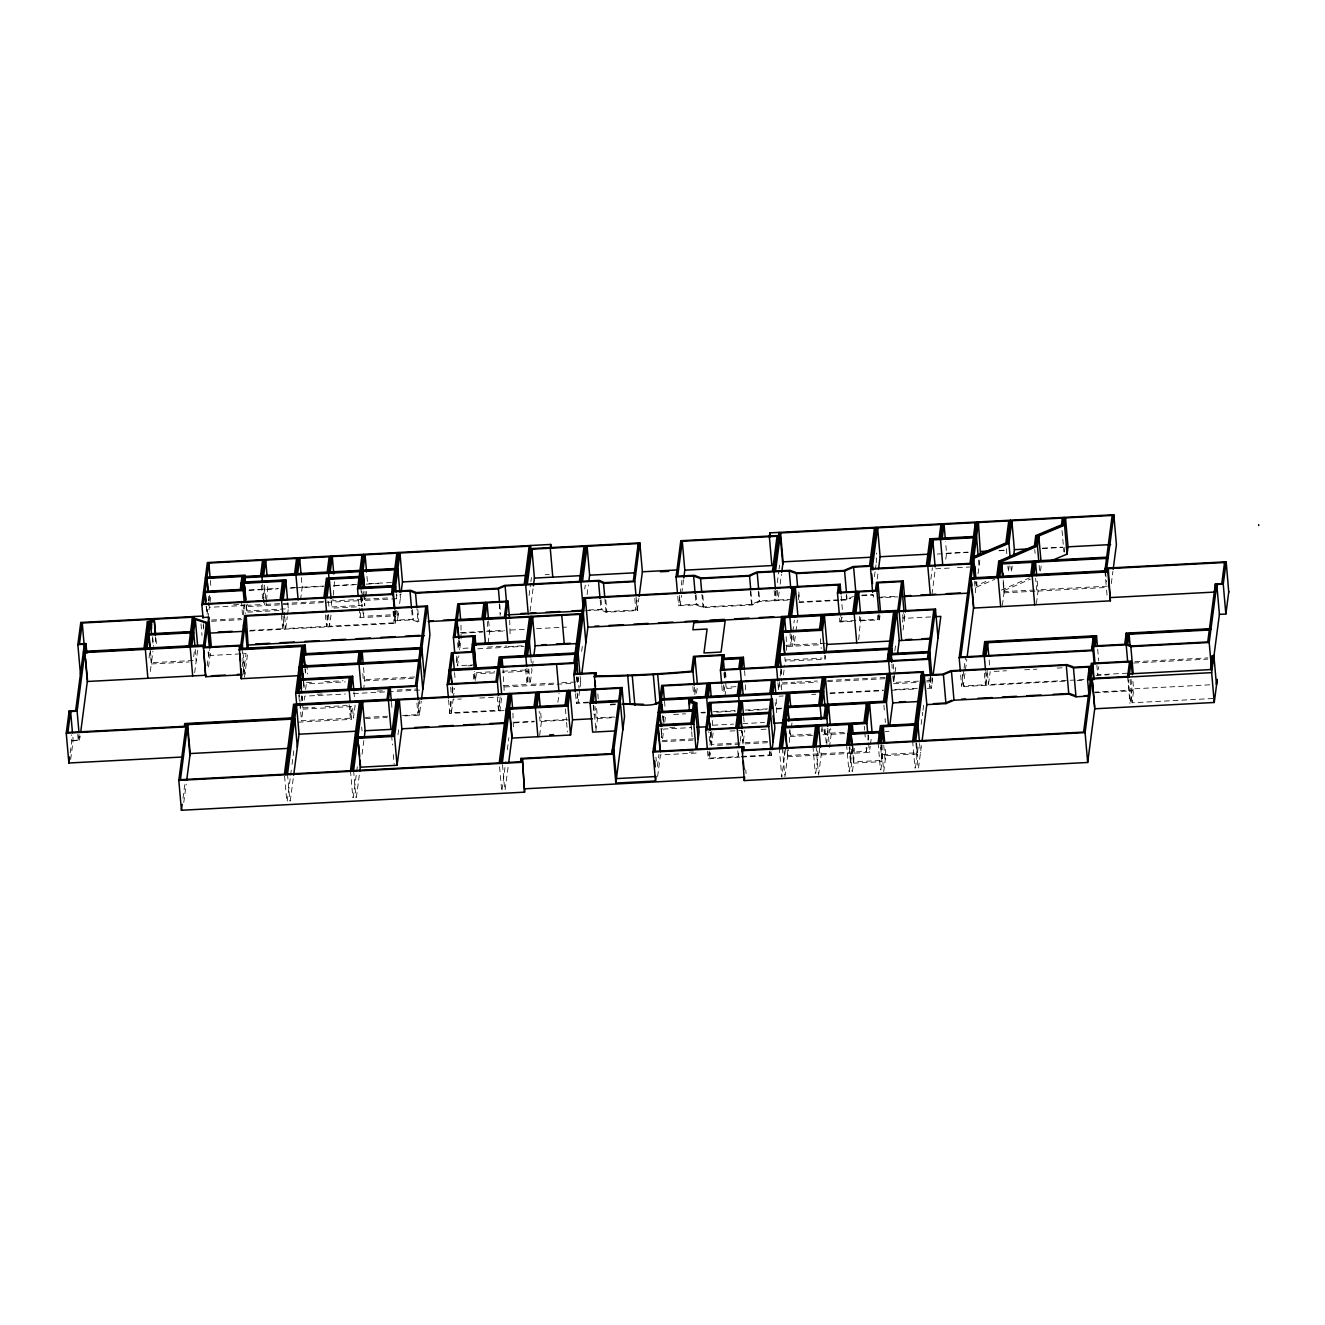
<?xml version="1.0" encoding="UTF-8"?>
<svg xmlns="http://www.w3.org/2000/svg" width="1325" height="1325" viewBox="0 0 1325 1325"><rect width="100%" height="100%" fill="white"/><g stroke="black" fill="none" stroke-linecap="round" stroke-linejoin="round"><path stroke-width="0.75" stroke-dasharray="5 3.75" d="M70.192 752.915L71.765 740.824L71.252 734.845M70.656 759.473L73.157 740.427L72.643 734.646M71.765 740.824L78.274 740.476L79.053 734.447M73.157 740.427L79.649 740.079L80.179 736.037M149.013 657.978L149.99 650.608M150.338 671.394L151.298 663.957L150.123 650.459M193.185 660.513L151.464 662.715L152.971 651.204M193.698 656.67L194.692 649.002M194.676 672.653L197.624 650.144M182.983 798.346L185.053 782.479M207.114 614.237L208.671 602.328M208.936 600.341L209.714 594.378M207.892 618.394L209.35 607.314L208.671 599.612M210.046 602.047L211.089 594.014M183.761 802.503L186.163 784.185M207.147 665.796L208.952 652.066M208.538 666.906L210.526 651.718M243.253 615.048L244.512 605.459L209.35 607.314M287.807 602.974L288.303 608.755L246.864 610.941L247.427 606.568L362.338 600.523L361.841 594.726M247.758 604.051L247.593 605.326L263.112 604.515M243.369 674.127L246.069 653.589L242.061 653.805M244.496 677.29L247.609 653.507M263.36 602.593L264.785 585.302M297.098 602.726L266.209 604.349L267.882 585.153M250.375 630.369L282.623 628.679L285.057 610.162M327.954 614.783L326.43 626.361L285.72 628.514L287.277 616.655M287.542 614.684L288.303 608.755M301.355 577.567L302.199 587.207L300.195 602.56L327.739 601.103M287.21 801.095L291.748 766.413M292.03 764.376L294.167 748.062M300.725 703.111L299.997 708.676L299.483 702.896M300.974 701.256L301.702 695.691M303.309 683.468L304.104 677.39M290.291 800.979L293.421 777.112M303.011 709.14L351.87 706.556L350.347 718.183L301.487 720.767L303.011 709.14L302.498 703.343M304.203 700.064L304.717 696.155L345.312 694.018M305.595 689.414L306.323 683.915L345.229 681.878M359.241 608.059L360.085 617.698L394.966 615.86L394.055 622.8L329.528 626.195L331.631 610.162M334.48 581.642L332.807 600.838L362.503 599.281L363.514 591.596M360.085 617.698L361.294 608.44M328.451 601.285L328.964 607.082L361.708 605.343L362.338 600.523M395.662 610.626L395.132 614.601L363.348 616.291L363.812 612.796M364.938 594.577L364.723 605.807L363.712 594.246M387.447 597.956L365.601 599.115L366.611 591.43M355.133 705.148L353.444 718.034L352.417 706.457M363.497 689.994L364.706 680.851L363.348 665.415M353.262 797.716L357.319 766.744M356.375 797.468L359.539 773.253M362.04 754.223L363.845 740.526M249.348 631.048L395.529 623.33L395.016 611.123M417.839 609.898L418.849 621.475L413.301 619.222L397.483 620.067L398.643 611.256M399.653 603.62L400.928 593.898M397.98 734.828L398.759 728.965L392.912 729.263M402.419 715.45L417.938 714.622L419.826 700.263M405.003 715.931L419.396 715.169L421.234 701.24M504.013 710.598L449.755 713.463L451.676 698.888M452.421 693.141L453.183 687.393M456.429 662.616L457.423 654.964M459.146 641.863L458.185 649.217L457.506 641.515M500.204 696.933L498.465 710.266L451.394 712.751L453.133 699.418L461.315 698.987M453.299 698.176L454.608 688.188M475.543 664.786L457.556 665.746L458.864 655.759M468.04 648.074L459.808 648.521L460.818 640.869M461.067 638.948L460.984 623.578M474.863 673.315L473.919 680.603L473.24 672.885M488.08 643.221L489.588 631.76L488.577 620.183M501.595 698.06L499.922 710.813L498.747 697.314M510.075 633.714L509.711 620.398M504.146 690.391L503.069 669.605M502.043 789.799L505.736 761.709M507.309 749.668L508.883 737.644M529.089 595.438L530.646 583.563M530.894 581.592L531.424 577.634M505.14 789.65L508.253 765.867M513.371 726.878L512.874 711.326M530.099 611.14L533.163 587.82M503.616 685.787L527.002 684.545L528.758 671.079L502.556 672.471M553.883 683.137L530.083 684.379L531.938 670.301L531.424 664.521M532.468 666.21L533.279 660.082M539.639 735.392L541.461 721.446L540.451 709.869M557.891 702.333L559.084 693.223M584.756 588.963L585.269 585.07M587.091 594.627L588.366 584.905M561.8 682.706L577.667 681.878L578.197 677.804M581.658 651.403L582.735 643.271M588.681 702.73L576.375 703.393L577.601 694.085M588.25 702.134L578.015 702.681L581.195 678.383M595.902 730.721L597.509 718.481L596.316 704.983M588.78 609.98L601.848 609.285L606.867 611.57L635.834 610.03L637.375 598.188M585.368 610.775L601.037 609.947L606.055 612.233L637.292 610.577L638.898 598.32M657.399 766.463L658.989 754.389M661.192 737.561L662.384 728.502M662.649 726.481L663.974 716.361M787.944 600.076L759.722 601.567L752.087 604.995L703.078 607.579L696.138 604.896L678.599 605.807L679.907 595.77M680.172 593.749L682.027 579.671M657.631 776.433L660.446 754.919L696.37 753.031M662.599 738.572L663.842 729.048L691.7 727.574L691.286 730.721L690.954 726.862M664.736 722.257L665.713 714.871M776.268 590.437L774.993 600.142L759.159 600.987L751.507 604.399L703.823 606.916L696.884 604.233L680.222 605.111L681.497 595.405M681.746 593.467L683.534 579.87M694.813 694.515L695.791 687.095M696.519 693.19L697.248 687.642M739.747 757.138L708.196 758.811L709.223 750.977M711.79 731.4L709.985 745.097L708.809 731.615M738.737 753.047L738.273 756.608L709.819 758.099L710.531 752.766M740.079 742.894L711.624 744.402L713.247 731.947M723.963 691.667L724.924 684.329M724.874 696.47L725.918 688.453L735.209 687.957M745.412 689.911L745.395 680.371M740.311 741.122L741.702 730.439L729.512 731.085M767.556 741.453L743.159 742.729L744.799 730.274M777.295 582.652L778.818 570.992M779.067 569.054L779.58 565.162M792.483 599.215L778.09 599.977L779.117 592.076M780.16 584.159L781.452 574.272M741.371 756.442L769.825 754.935L770.289 751.374M778.404 689.662L779.945 677.936M780.193 676.032L781.187 668.413M776.682 712.684L776.152 697.43M741.718 757.039L771.283 755.482L771.796 751.557M781.468 689.812L781.7 678.317M783.406 675.005L784.698 665.183M786.636 650.36L786.122 634.94M785.924 645.341L791.025 645.06L792.549 633.549M792.797 631.644L794.304 620.133M825.558 643.238L794.122 644.894L795.629 633.4M795.894 631.478L797.402 619.967M785.477 749.155L781.816 777.03L779.282 748.128M784.913 776.881L787.547 756.741L787.05 750.944M866.981 747.532L866.484 751.341L787.713 755.482L788.474 749.619M789.418 742.431L789.7 730.721M810.966 734.166L790.362 735.259L791.091 729.694M791.34 727.839L792.068 722.274M784.864 657.415L785.212 661.258L825.011 659.171L825.492 655.477M815.72 773.253L818.105 755.118L817.591 749.337M821.517 731.781L822.494 724.361M818.552 775.092L821.202 754.952L820.688 749.172M844.108 732.427L824.365 733.47L824.879 729.578M852.041 621.293L840 621.938L841.06 613.856M878.508 615.28L877.978 619.322L841.623 621.226L842.153 617.185M826.783 744.402L827.562 728.717M829.45 747.449L831.173 734.348L830.659 728.551M858.699 639.627L860.819 616.97M874.434 576.739L875.991 564.848M876.256 562.86L876.686 553.055M849.342 771.68L851.76 753.345L851.246 747.565M877.216 578.926L878.276 570.86M852.472 771.283L853.548 763.134L852.19 747.714M882.036 744.915L882.119 760.401L853.714 761.892L854.343 747.399M861.167 620.812L879.452 619.852L880.247 613.79M867.974 739.946L868.985 732.344M854.84 753.18L869.415 752.418L870.21 746.339M870.475 744.319L871.535 736.236M894.822 650.857L895.617 644.795M880.893 769.792L881.953 761.643L880.612 746.223M918.507 681.149L893.762 682.458L896.18 663.941M902.54 622.203L904.081 610.527M883.709 771.663L885.812 755.631L884.968 745.992M903.054 630.054L905.472 611.521M930.879 579.24L932.403 567.729M931.972 594.428L935.334 568.806L949.197 568.077M915.442 768.003L917.281 753.975L916.436 744.335M882.881 754.554L917.447 752.733L918.507 744.633M921.157 724.394L922.747 712.254M923.012 710.233L923.807 704.155M918.507 767.987L921.786 743.06M945.785 559.167L946.563 553.237L945.553 541.677M926.755 680.719L930.879 680.487L931.392 676.512M927.384 688.387L931.409 688.172L932.883 676.926M1064.77 681.183L961.702 686.615L963.822 670.384M964.087 668.363L965.412 658.227M987.241 670.533L985.369 684.743L963.325 685.903L966.819 659.27M975.548 592.755L975.763 581.46M985.883 581.493L976.492 585.501L977.005 581.576M978.032 573.725L980.02 558.653M1083.916 679.543L988.467 684.578L990.173 671.609M1002.379 605.31L1004.019 592.855L1002.826 579.356M1034.643 590.006L1004.184 591.612L1003.323 578.892M1009.186 565.858L1008.408 571.87L1007.894 566.09M1012.234 566.073L1011.422 572.234L1010.925 566.454M1036.415 603.504L1038.055 591.066L1036.879 577.567M1040.506 570.959L1041.301 564.881M1064.29 552.061L1064.952 546.993M1127.26 673.199L1097.696 674.756L1098.756 666.657M1111.311 583.58L1112.917 571.274M1131.037 679.228L1132.047 690.805L1130.457 702.863L1128.436 679.725M1213.037 698.507L1132.014 702.78L1133.836 688.818L1210.818 684.76M840.447 599.695L846.559 599.38L855.586 595.472M841.093 600.275L847.122 599.96L850.733 598.403M1001.302 590.122L1029.442 577.899M1004.333 590.47L1030.602 579.075M976.26 587.24L994.777 579.34M249.199 590.006L265.132 589.161M268.213 588.996L278.515 588.466M290.871 587.803L299.102 587.372M302.199 587.207L323.847 586.064M334.811 585.484L356.591 584.342M391.455 582.503L367.605 583.762L366.594 572.201M946.563 553.237L968.078 552.111M999.166 550.471L1007.248 550.041M1042.709 548.169L1062.932 547.109M249.05 590.337L277.836 588.813M290.175 588.168L294.283 587.952M296.336 587.836L323.068 586.428M333.353 585.882L353.908 584.805M366.247 584.159L378.586 583.497M545.138 574.719L549.246 574.503M937.222 554.049L968.128 552.426M999.017 550.786L1007.248 550.355M1042.278 548.517L1062.865 547.424M233.68 604.796L239.709 604.482M957.412 567.647L969.734 567.001M365.435 600.358L397.218 598.685L396.887 594.826M278.995 610.494L246.698 612.2L246.019 604.482M333.867 608.059L357.584 606.8M211.569 620.034L240.868 618.477M211.52 621.259L241.713 619.669M861.78 595.14L872.082 594.61M861.946 595.753L873.556 595.14L873.158 598.155L872.811 594.296M395.86 620.763L412.539 619.885L418.087 622.121L416.911 608.639M880.794 597.128L896.826 596.283M838.41 599.811L799.704 601.848L798.677 590.287M877.233 597.939L897.654 596.863M798.975 602.494L839.089 600.391M1107.22 586.18L1036.663 589.907L1035.653 578.329M1004.019 592.855L1034.957 591.232M1038.055 591.066L1107.037 587.422M460.355 632.688L504.444 630.352M510.556 630.037L524.551 629.292M536.542 628.663L566.537 627.089M461.812 633.217L482.383 632.141M489.588 631.76L503.119 631.048M930.746 616.937L904.594 618.311L904.246 614.452M240.057 653.904L210.029 655.494L209.532 649.714M151.298 663.957L189.044 661.97M487.583 647.047L506.928 646.037M508.386 646.567L523.955 645.755M477.812 648.803L524.137 646.352M787.149 646.501L821.881 644.679M467.907 665.812L471.915 665.597M476.503 672.603L494.639 671.642M502.705 671.228L528.923 669.837M306.472 682.673L312.567 682.358M324.757 681.713L343.026 680.752M414.708 676.976L363.315 679.675L362.653 671.974M494.49 672.885L476.338 673.845L475.377 681.133L474.532 671.493M364.706 680.851L414.758 678.201M785.361 660.016L822.08 658.078M317.155 694.267L323.3 693.936M377.277 691.087L385.293 690.673M397.301 690.043L417.325 688.983M353.427 693.588L386.221 691.849M388.275 691.749L421.168 690.01M504.593 686.963L554.993 684.313M557.03 684.197L571.357 683.435M1134.813 661.738L1207.936 657.879M1133.703 663.03L1207.721 659.138M479.749 698.027L494.076 697.265M303.177 707.881L315.168 707.252M325.155 706.722L347.133 705.562M994.23 671.394L1006.42 670.765M1024.689 669.787L1036.879 669.158M1057.184 668.082L1063.279 667.75M782.379 682.855L794.718 682.209M796.772 682.093L817.343 681.017M827.628 680.47L885.216 677.439M782.214 684.098L817.177 682.259M827.463 681.713L885.05 678.682M735.988 686.681L726.083 687.211L725.57 681.431M893.597 683.7L918.341 682.392M926.589 681.961L930.713 681.729L929.935 687.642L929.09 678.003M1096.073 675.452L1108.313 674.806M610.361 704.271L616.506 703.939M365.22 717.405L390.759 716.063M830.079 692.909L883.56 690.093M894.888 689.48L917.562 688.288M610.328 704.883L616.291 704.569M779.083 696.205L783.158 695.989M811.695 694.499L815.769 694.283M830.046 693.522L883.03 690.723M891.195 690.292L917.331 688.917M1077.076 680.537L1085.274 680.089M298.224 722.175L351.721 719.359L350.545 705.861M365.485 718.63L387.099 717.487M514.398 722.241L534.091 721.214M567.183 719.458L540.004 720.899L539.159 711.26M614.369 716.974L596.035 717.951L595.024 706.374M700.925 712.403L704.999 712.188M713.115 711.757L735.093 710.598M745.13 710.067L767.539 708.875M781.783 708.13L775.705 708.461L775.191 702.664M513.885 722.887L534.29 721.81M541.461 721.446L569.452 719.955M597.509 718.481L615.115 717.554M673.663 714.457L685.605 713.827M701.538 712.983L705.513 712.767M716.709 712.188L735.276 711.21M748.493 710.498L766.198 709.571M777.162 708.991L781.137 708.792M1093.837 692.197L1133.67 690.093L1132.66 678.533M1095.295 692.743L1132.047 690.805M669.887 727.491L677.737 727.077M712.949 725.222L733.586 724.129M742.861 723.632L764.508 722.506M761.063 729.429L767.158 729.098M662.351 740.476L695.161 738.754M662.185 741.718L692.958 740.095M790.197 736.501L812.523 735.325M828.075 734.497L822.659 734.795L822.146 728.998M831.173 734.348L845.102 733.603M885.249 731.483L889.009 731.284M717.554 745.329L739.913 744.137M745.031 743.872L767.39 742.696M689.331 752.169L693.439 751.954M787.547 756.741L818.105 755.118M821.202 754.952L851.76 753.345M885.812 755.631L917.281 753.975M853.548 763.134L881.953 761.643M1129.977 679.642L1132.014 702.78M1127.608 676.462L1129.96 703.442M1105.597 572.036L1106.441 581.675M1104.918 570.843L1106.425 588.201M1106.607 590.122L1107.269 597.84M1097.68 649.217L1098.69 660.777M1096.868 665.117L1097.696 674.756M1062.037 530.613L1063.892 551.813M1039.131 565.361L1039.645 571.141M1034.759 549.593L1035.107 553.436M1006.371 548.749L1006.884 554.529M1003.157 580.052L1004.184 591.612M989.162 660.049L989.659 665.829M978.562 560.111L979.059 565.891M987.456 673.017L988.467 684.578M985.651 671.792L986.843 685.29M984.359 673.183L985.369 684.743M976.161 581.642L976.492 585.501M974.521 581.195L975.2 588.896M962.314 674.342L963.325 685.903M960.675 675.038L961.702 686.615M932.005 677.174L932.336 681.033M930.531 676.644L930.879 680.487M930.398 676.611L931.409 688.172M919.6 743.54L920.444 753.18M916.602 743.093L917.447 752.733M915.906 742.861L918.093 767.92M902.706 614.535L903.037 618.394M912.643 741.089L914.995 768.069M893.216 664.073L893.729 669.854M893.895 671.792L894.392 677.572M893.249 676.661L893.762 682.458M891.907 664.421L892.238 668.28M892.918 675.982L893.431 681.762M878.939 614.071L879.452 619.852M877.647 615.463L877.978 619.322M883.891 705.148L884.388 710.929M885.067 718.647L885.398 722.506M883.775 745.428L885.133 760.848M881.357 744.683L883.543 769.742M880.777 744.965L882.119 760.401M878.094 742.911L880.446 769.891M859.362 616.423L859.693 620.282M867.892 735.06L868.405 740.857M868.571 742.778L869.415 752.418M864.298 726.282L864.629 730.125M864.794 732.062L865.473 739.764M866.153 747.482L866.484 751.341M846.609 594.18L847.122 599.96M846.211 595.521L846.559 599.38M841.176 595.803L842.518 611.223M852.952 746.24L853.466 752.02M841.292 617.367L841.623 621.226M852.356 746.472L853.714 761.892M839.669 618.079L840 621.938M849.673 744.402L852.041 771.398M849.176 747.25L850.534 762.67M846.576 744.567L848.944 771.564M824.68 655.312L825.011 659.171M829.45 729.33L829.781 733.172M820.39 638.799L821.235 648.438M827.761 728.17L829.119 743.59M824.995 729.015L826.353 744.451M824.034 729.611L824.365 733.47M819.314 748.012L819.811 753.793M816.034 746.19L818.386 773.171M812.937 746.339L815.289 773.336M798.296 594.793L798.809 600.573M793.277 635.255L794.122 644.894M791.406 634.658L792.416 646.219M790.015 633.499L791.025 645.06M789.866 729.479L790.362 735.259M777.245 590.337L778.09 599.977M775.622 591.049L776.467 600.689M774.148 590.503L774.993 600.142M781.187 669.373L781.7 675.154M780.856 668.678L781.535 676.396M787.199 749.702L787.713 755.482M779.531 682.011L780.21 689.729M784.036 750.497L784.533 756.277M777.908 682.723L778.587 690.424M782.379 747.963L784.731 774.943M758.894 591.927L759.722 601.567M758.314 591.348L759.159 600.987M770.951 751.623L771.283 755.482M769.494 751.076L769.825 754.935M750.911 591.497L752.087 604.995M750.331 590.9L751.507 604.399M744.551 670.732L745.23 678.45M743.623 716.792L744.302 724.493M742.149 731.168L743.159 742.729M745.727 769.792L746.074 773.651M741.818 730.489L743.01 743.987M737.777 750.811L738.273 756.608M725.537 672.057L726.216 679.775M724.725 671.792L725.404 679.493M724.576 673.034L725.073 678.814M723.914 672.769L724.411 678.549M723.417 684.975L724.096 692.677M721.794 685.671L722.307 691.451M702.797 595.356L703.823 606.916M701.902 594.08L703.078 607.579M712.237 720.369L712.751 726.166M710.614 732.841L711.624 744.402M710.283 732.145L711.459 745.644M696.039 594.594L696.884 604.233M709.322 752.318L709.819 758.099M695.294 595.256L696.138 604.896M707.517 751.093L708.196 758.811M694.366 687.128L695.045 694.83M692.892 686.582L693.571 694.283M690.905 723.036L692.246 738.456M679.377 595.472L680.222 605.111M677.754 596.184L678.599 605.807M664.521 701.372L665.2 709.09M662.997 716.229L663.51 722.009M662.666 715.55L663.179 721.33M661.341 728.916L662.003 736.617M661.009 728.237L661.854 737.876M655.941 757.155L656.289 761.014M636.116 597.078L637.292 610.577M634.808 598.469L635.834 610.03M605.856 599.993L606.867 611.57M604.879 598.734L606.055 612.233M601.003 599.645L601.848 609.285M600.192 600.308L601.037 609.947M597.84 693.886L598.337 699.666M593.699 705.662L595.72 728.8M593.236 705.148L594.064 714.788M580.168 676.545L580.681 682.342M578.048 676.727L579.058 688.288M577.319 678.019L577.667 681.878M576.988 677.34L577.501 683.12M576.491 676.81L577.004 682.59M577.17 693.041L578.015 702.681M575.53 693.753L576.375 703.393M565.427 708.858L566.438 720.436M566.603 722.357L567.448 731.996M530.928 658.74L531.259 662.583M528.741 668.959L530.083 684.379M526.87 668.363L528.377 685.704M525.644 669.125L527.002 684.545M499.74 604.266L500.585 613.906M499.194 603.67L500.204 615.247M497.289 696.784L498.465 710.266M502.506 764.658L504.709 789.717M487.285 621.574L488.13 631.213M499.591 766.744L501.612 789.866M459.146 640.803L459.808 648.521M458.814 640.124L459.642 649.763M456.711 656.107L457.556 665.746M454.558 672.553L455.22 680.255M452.289 686.615L452.968 694.317M452.123 687.857L452.637 693.638M450.666 687.311L451.162 693.108M450.368 701.19L451.394 712.751M448.579 699.964L449.755 713.463M412.456 609.583L413.301 619.222M411.694 610.245L412.539 619.885M418.22 701.67L419.396 715.169M416.928 703.062L417.938 714.622M400.067 594.031L400.398 597.89M396.291 593.865L396.788 599.645M397.815 611.206L398.146 615.065M396.639 610.428L397.483 620.067M394.8 610.759L395.132 614.601M394.519 611.769L395.529 623.33M393.475 611.206L394.32 620.845M393.045 611.223L394.055 622.8M391.554 702.465L391.968 708.875M391.604 735.276L392.448 744.915M393.293 754.554L394.138 764.177M364.922 591.397L365.601 599.115M361.824 591.563L362.503 599.281M360.814 587.372L362.503 606.651M362.669 608.572L363.348 616.291M361.029 597.641L361.708 605.343M360.698 596.962L361.543 606.602M358.578 600.341L359.075 606.121M361.692 727.044L362.023 730.903M353.941 691.65L354.62 699.368M349.154 704.701L350.347 718.183M353.576 770.57L355.928 797.551M350.479 770.736L352.847 797.716M331.217 600.44L331.896 608.158M328.517 614.634L329.528 626.195M326.877 615.33L327.904 626.907M325.42 614.8L326.43 626.361M306.771 664.322L307.615 673.961M305.297 669.191L305.628 673.034M304.965 668.496L305.297 672.355M303.69 681.414L304.369 689.132M303.524 682.657L304.038 688.437M302.166 696.321L302.498 700.18M301.835 695.642L302.332 701.422M298.953 691.849L299.798 701.488M299.963 703.409L301.487 720.767M298.821 695.178L299.317 700.958M284.709 616.937L285.72 628.514M282.921 615.711L284.097 629.209M281.447 615.181L282.623 628.679M287.508 774.048L289.86 801.029M284.577 776.135L286.78 801.194M264.52 585.07L266.209 604.349M262.648 584.474L263.824 597.973M263.99 599.894L264.503 605.674M261.423 585.236L262.615 598.734M246.351 605.161L246.864 610.941M244.396 604.034L245.241 613.674M243.005 604.018L243.684 611.736M241.299 601.037L242.475 614.518M243.071 652.844L244.926 674.044M241.962 648.372L242.641 656.09M242.806 658.012L244.33 675.369M242.359 662.566L242.707 666.409M210.344 580.433L211.023 588.151M208.671 596.432L209.002 600.291M206.485 606.734L207.147 614.452M206.137 606.055L206.816 613.773M208.141 651.718L208.489 655.577M203.437 623.744L203.785 627.603M203.238 625.251L203.586 629.093M201.002 623.876L202.013 635.437M195.189 649.399L196.199 660.976M155.936 638.484L156.449 644.281M155.307 636.828L155.986 644.53M152.673 636.729L153.518 646.368M152.491 638.153L153.153 645.871M150.454 651.138L151.464 662.715M79.318 736.236L79.649 740.079M77.744 734.514L78.274 740.476"/><path stroke-width="1.5" d="M182.254 757.022L68.867 763.001L66.25 733.156L69.165 710.962L75.657 710.631L84.353 644.281L77.86 644.612L80.477 674.475M77.86 644.612L80.775 622.468L202.758 616.042L202.576 617.533L208.737 617.202L211.255 646.12M241.233 669.042L241.746 674.822L205.706 676.727L203.371 646.318L84.8 652.562L77.115 711.161L70.623 711.508L67.873 732.46L184.357 726.315L184.722 723.549L291.798 717.902L293.587 704.221L387.066 699.302L388.49 688.371L295.69 693.257L296.701 704.817M151.663 625.152L151.149 619.371L82.233 623.015L79.483 643.917L85.993 643.569L86.837 653.208M68.867 763.001L69.662 756.956M85.993 643.569L84.966 651.32L143.978 648.207L147.456 621.707L150.967 620.812L151.149 619.371M80.709 731.996L87.334 681.481L84.8 652.562M145.435 648.753L148.947 622.005L152.458 621.11L152.789 618.676M148.781 635.039L147.075 648.058L188.796 645.855L190.502 632.837L148.781 635.039L149.957 648.538M153.965 621.408L150.454 622.303L148.947 633.797L190.651 631.594L192.556 617.202L154.247 619.206L155.141 634.907M190.253 646.385L194.179 616.489M195.322 619.438L191.877 645.689L203.537 645.076L206.418 623.148L195.322 619.438L197.69 646.418M285.869 774.744L295.061 704.767L622.038 687.526L613.293 754.157L522.398 758.943L524.584 792.151L181.426 810.254L178.809 780.392L186.196 724.096L293.256 718.448M203.04 617.997L201.864 604.498L207.363 562.545L550.753 544.442L551.101 548.418M187.653 724.626L180.432 779.696L284.411 774.214L291.632 719.144L187.653 724.626L190.187 753.544L186.709 780.11M243.22 590.553L204.961 592.557L203.487 603.803L280.105 599.761L282.523 581.261L244.164 583.282L243.22 590.553L244.231 602.113M206.816 578.396L205.127 591.314L240.289 589.459L241.978 576.541L206.816 578.396L208.008 591.894M208.837 563.092L206.982 577.153L245.241 575.133L245.075 576.408L260.578 575.597L262.598 560.243L208.837 563.092L210.012 576.574M181.426 810.254L182.204 804.292M208.737 617.202L204.812 647.113L240.852 645.209M205.706 676.727L203.719 650.178M285.786 579.853L283.186 599.596L323.896 597.442L326.43 578.164L359.174 576.441L359.804 571.605L244.91 577.667L244.33 582.039L285.786 579.853L287.475 599.132M298.257 675.7L241.233 678.698L239.212 645.921L203.172 647.809M305.098 645.06L303.955 653.755L420.406 647.627L425.772 606.618L246.202 616.092L241.962 648.372L305.098 645.06L305.942 654.683M241.233 678.698L241.746 674.822M248.288 648.405L246.202 616.092M262.052 576.143L264.222 559.548M265.696 560.094L263.675 575.431L294.564 573.808L296.585 558.454L265.696 560.094L267.037 575.514M296.038 574.338L298.208 557.759M299.682 558.289L297.661 573.642L327.176 572.085L329.196 556.732L299.682 558.289L301.023 573.725M295.69 693.257L301.835 646.451L238.715 649.78M296.518 705.298L287.508 774.048L350.479 770.736L359.489 701.985L296.518 705.298L299.053 734.216L293.686 775.125M300.477 680.222L298.953 691.849L347.812 689.282L349.336 677.638L300.477 680.222L301.487 691.783M418.965 664.951L418.634 661.092L302.183 667.237L300.643 678.98L352.599 676.23L353.775 689.729M303.789 655.014L302.348 665.995L357.634 663.08L359.075 652.099L303.789 655.014L304.8 666.574M328.65 572.632L330.819 556.036M359.357 581.526L359.009 577.683L329.362 579.24L326.993 597.277L391.521 593.882L392.432 586.942L357.551 588.78L358.23 596.482M332.277 556.583L330.273 571.92L359.969 570.363L361.99 555.009L332.277 556.583L333.801 573.924M357.551 588.78L359.009 577.683M363.613 554.314L359.191 588.068L394.072 586.23M362.901 571.439L360.814 587.372L392.597 585.7L394.684 569.767L362.901 571.439L364.259 586.859M365.087 554.844L363.067 570.197L394.85 568.524L396.871 553.171L365.087 554.844L366.429 570.263M349.287 689.812L350.959 676.942L299.019 679.675M352.599 676.23L350.91 689.116L415.404 685.704L418.634 661.092M359.108 663.626L360.715 651.387M362.172 651.933L360.731 662.914L418.799 659.85L420.24 648.869L362.172 651.933L363.183 663.494M351.953 771.266L361.129 701.273M394.535 736.352L357.8 738.29L353.576 770.57L499.243 762.885L508.27 694.134L399.322 699.882L394.535 736.352L397.069 765.27L360.334 767.208L359.804 771.233M362.586 701.819L357.965 737.048L391.604 735.276L396.225 700.047L362.586 701.819L365.12 730.737L364.358 736.601M394.171 607.91L392.995 594.428L398.494 552.475M399.968 553.005L394.966 591.149L410.767 590.321L416.315 592.557L497.836 588.25L504.543 585.368L524.22 584.342L529.222 546.198L399.968 553.005L402.485 581.923L401.177 591.911M388.523 699.832L390.113 687.658M397.848 699.335L393.078 735.806L356.342 737.743M397.069 765.27L401.856 728.8L399.322 699.882M416.878 686.251L427.412 605.923L244.727 615.545L240.338 649.084L303.458 645.755L297.33 692.561L416.878 686.251L418.054 699.749M421.482 699.252L429.946 634.841L427.412 605.923M448.413 698.043L447.237 684.545L451.394 652.728L471.385 651.685L473.373 636.48L453.398 637.524L454.74 652.943M453.398 637.524L457.821 603.769L508.022 601.119L509.545 618.46M450.599 670.5L448.86 683.832L495.931 681.365L497.687 668.032L450.599 670.5L451.792 683.998M472.843 652.215L452.868 653.275L450.765 669.257L497.852 666.773L499.127 656.968L524.468 655.627L526.224 642.161L473.803 644.927L472.843 652.215L474.201 667.651M476.155 668.744L473.969 643.685L526.389 640.919L529.536 617.019L457.125 620.845L455.022 636.828L475.013 635.768L475.857 645.408M459.295 604.299L457.291 619.603L481.952 618.295L483.973 603.007L459.295 604.299L460.636 619.719M473.969 643.685L475.013 635.768M483.426 618.841L485.596 602.295M487.053 602.842L485.049 618.129L504.394 617.119L506.398 601.815L487.053 602.842L488.412 618.262M498.581 695.393L497.405 681.895L500.602 657.515L576.607 653.507M505.852 617.649L508.022 601.119M502.059 658.045L500.933 666.624L573.841 662.782L574.967 654.202L502.059 658.045L502.904 667.684M500.717 763.432L509.893 693.439M590.105 703.211L591.878 689.729L570.015 690.888L568.011 706.092L509.363 709.173L502.341 762.72L520.493 761.759L520.94 758.397L611.835 753.61L618.642 701.703L590.105 703.211L592.639 732.129L615.048 730.953M511.367 693.969L509.529 707.931L534.008 706.639L535.847 692.693L511.367 693.969L512.543 707.467M530.845 545.486L525.677 584.872L528.211 613.79M531.905 549.179L527.317 584.176L579.423 581.427L584.01 546.43L531.905 549.179L534.422 578.098L533.412 585.865M508.783 761.892L511.897 738.091L509.363 709.173M525.926 656.173L531.159 616.324M532.617 616.87L527.565 655.461L575.133 652.96L580.201 614.353L532.617 616.87L535.151 645.772L533.809 655.991M524.584 792.151L522.398 758.943M550.339 547.589L550.753 544.442M535.482 707.186L537.47 691.981M538.944 692.528L537.105 706.49L565.079 705.016L566.918 691.054L538.944 692.528L540.12 706.01M585.633 545.734L580.88 581.957L583.414 610.875M587.108 546.264L582.52 581.261L599.314 580.367L604.332 582.652L633.3 581.128L638.219 543.565L587.108 546.264L589.642 575.183L588.863 581.013M568.541 690.342L566.553 705.546L507.906 708.643M575.365 691.816L573.858 674.475L583.928 597.741L840.166 584.242L840.994 593.882M596.316 676.545L595.985 672.686L575.481 673.763L585.402 598.287L792.284 587.372L792.781 593.169M511.897 738.091L570.545 735.011L572.533 719.806L570.015 690.888M581.708 674.425L587.919 627.205L585.402 598.287M596.151 703.062L594.345 673.382L573.858 674.475M593.501 689.033L591.745 702.515L620.266 701.008L622.8 729.926M595.985 672.686L595.538 675.998C627.984 675.485 659.171 674.11 691.551 671.162L693.488 656.322L724.013 654.716L724.361 658.575M620.398 688.222L618.792 700.461L593.368 701.803L594.975 689.563L620.398 688.222L620.746 692.081M635.95 595.157L634.758 581.658L639.842 542.869L530.431 548.633M639.163 596.283L642.377 571.787L639.842 542.869M613.872 749.685L616.407 778.603L656.09 776.516L655.494 780.972L615.827 783.058L624.555 716.444L622.038 687.526M655.494 780.972L652.977 752.053L661.705 685.406L923.293 671.626L923.624 675.485M677.406 592.325L676.065 576.905L680.818 540.716L778.686 535.548M743.706 746.654L743.275 750.016L779.282 748.128L786.437 693.522L692.263 698.49L691.915 701.124L696.619 702.863L693.836 724.112L657.929 726.017L654.6 751.358L743.706 746.654L744.054 750.513M658.094 724.758L659.651 712.8L692.478 711.078L690.905 723.036L658.094 724.758L660.446 751.755M661.324 700.13L659.817 711.558L692.627 709.836L693.455 703.542L688.752 701.803L689.166 698.656L661.324 700.13L662.334 711.691M663.179 685.952L661.49 698.888L705.264 696.569L706.97 683.65L663.179 685.952L664.355 699.451M682.276 541.246L677.688 576.193L694.35 575.315L701.289 577.998L748.973 575.481L756.625 572.069L772.458 571.224L777.046 536.261L682.276 541.246L684.81 570.164L683.783 577.932M694.201 685.191L693.008 671.692L694.963 656.869L722.39 655.411L722.721 659.27M690.805 697.96L690.342 701.455L695.045 703.194L692.362 723.582L656.455 725.471M696.884 749.089L699.153 731.764L696.619 702.863M706.738 697.116L708.593 682.938M710.051 683.485L708.362 696.403L737.23 694.88L738.936 681.961L710.051 683.485L711.243 696.983M707.351 749.172L705.662 729.893L709.256 702.482L772.359 699.153L774.877 728.071L772.061 749.602M708.925 716.726L707.302 729.181L735.739 727.69L737.379 715.235L708.925 716.726L710.101 730.224M710.73 703.028L709.09 715.483L737.545 713.976L739.184 701.521L710.73 703.028L711.906 716.527M721.628 683.75L720.452 670.251L722.39 655.411M723.384 659.535L722.075 669.556L738.803 668.661L740.112 658.658L723.384 659.535L724.228 669.175M724.013 654.716L723.549 658.293L743.375 657.25L744.385 668.81M743.375 657.25L741.901 668.512L775.092 666.757L781.684 616.506L788.507 616.142L792.284 587.372M738.704 695.426L740.559 681.249M742.033 681.795L740.327 694.731L769.842 693.174L771.548 680.238L742.033 681.795L743.209 695.294M740.808 700.826L737.213 728.22L738.903 747.499M740.476 715.069L738.837 727.524L767.291 726.017L768.931 713.562L740.476 715.069L741.652 728.551M741.818 727.309L740.642 713.827L742.265 701.356L770.719 699.865L771.067 703.724M769.428 536.045L769.842 532.882L1113.812 514.746L1116.412 544.608L1113.182 569.22M1087.676 762.471L1085.076 732.609L1092.115 678.947L1094.715 708.792L1087.676 762.471L744.253 780.574L742.083 747.366L652.977 752.053M744.253 780.574L744.7 777.212L525.015 788.789M779.1 532.402L773.933 571.771L775.44 589.112M780.558 532.948L775.556 571.058L789.948 570.313L797.17 572.93L844.025 570.462L853.052 566.553L869.548 565.692L874.5 527.996L780.558 532.948L783.092 561.85L781.717 572.301M770.719 699.865L769.096 712.32L740.642 713.827M771.316 693.704L773.171 679.543M774.628 680.073L772.939 693.008L820.606 690.491L822.312 677.572L774.628 680.073L775.821 693.571M770.786 749.702L768.765 726.564L772.359 699.153M779.68 655.179L778.189 666.591L887.187 660.844L888.694 649.432L779.68 655.179L780.69 666.757M822.477 630.253L782.678 632.34L779.845 653.937L888.86 648.19L893.613 611.835L824.415 615.496L822.477 630.253L824.498 653.374M784.615 617.582L782.843 631.098L819.546 629.16L821.318 615.661L784.615 617.582L785.791 631.081M789.965 616.688L793.907 586.677M838.874 588.797L838.526 584.938L795.364 587.223L791.605 615.993L852.82 612.763L855.536 592.06L837.466 593.02L839.321 614.22M780.756 748.658L788.077 692.826M785.013 727.822L782.379 747.963L812.937 746.339L815.571 726.199L785.013 727.822L786.702 747.101M826.916 718.531L785.957 720.701L785.178 726.58L863.95 722.423L866.451 703.426L828.638 705.43L826.916 718.531L827.595 726.249M787.679 707.583L786.122 719.458L823.984 717.454L825.541 705.596L787.679 707.583L788.855 721.082M789.021 719.839L787.828 706.341L789.534 693.372L820.44 691.733L820.788 695.592M822.957 614.949L821.02 629.706L781.203 631.81M820.44 691.733L818.751 704.718L787.828 706.341M825.972 651.784L826.949 644.414L824.415 615.496M814.395 746.886L817.21 725.504M820.208 705.248L823.935 676.86M818.668 726.05L816.034 746.19L846.576 744.567L849.226 724.427L818.668 726.05L820.523 747.25M825.409 677.406L821.848 704.552L883.543 701.289L887.104 674.143L825.409 677.406L827.926 706.324M837.466 593.02L838.526 584.938M840.166 584.242L839.106 592.308L875.461 590.403L876.521 582.321L903.17 580.913L905.704 609.831M827.181 704.883L825.458 718.001L784.483 720.154M854.294 613.293L857.159 591.364M876.918 590.933L858.633 591.911L855.917 612.597L897.77 610.394L901.547 581.625L877.978 582.868L876.918 590.933L878.773 612.15M872.645 592.374L870.624 569.237L876.123 527.284M848.05 745.114L850.849 723.732M877.597 527.83L872.247 568.524L926.341 565.676L929.868 538.811L939.127 538.331L940.949 524.485L877.597 527.83L880.131 556.748L878.541 568.839M851.014 734.216L849.673 744.402L878.094 742.911L879.419 732.725L851.014 734.216L852.025 745.793M886.475 702.382L869.548 703.277L866.881 723.5L852.323 724.262L851.18 732.973L879.585 731.483L880.363 725.636L914.912 723.814L921.653 672.322L890.201 673.978L886.475 702.382L888.495 725.504M868.074 702.73L865.424 722.953L783.555 727.276M895.253 611.14L888.661 661.39L889.671 672.951M891.062 654.782L890.284 660.678L927.401 658.724L928.179 652.827L891.062 654.782L891.742 662.483M891.907 661.241L891.228 653.54L896.71 611.686L933.827 609.715L934.175 613.574M879.552 743.457L881.821 726.166L916.37 724.344M888.744 673.448L885.017 701.836L786.205 707.053M883.295 726.713L881.191 742.745L912.643 741.089L914.747 725.057L883.295 726.713L884.636 742.132M899.228 610.924L903.17 580.913M897.456 654.219L899.244 640.588L896.71 611.686M889.804 725.206L892.735 702.896L890.201 673.978M932.8 539.888L929.438 565.51L969.999 563.373L973.362 537.751L932.8 539.888L935.152 566.885M914.101 741.636L923.293 671.626M940.601 538.861L942.572 523.789M944.046 524.319L942.224 538.165L973.527 536.509L975.332 522.679L944.046 524.319L945.222 537.817M1089.779 672.818L1089.266 667.038L1073.465 667.866L1066.277 665.233L951.466 671.295L943.417 674.69L924.287 675.7L915.741 740.923L1083.602 732.079L1090.475 679.642L1087.593 679.791L1088.951 695.227M933.827 609.715L928.345 651.585L891.228 653.54M930.216 674.69L928.875 659.27L935.467 609.02L783.141 617.053L776.549 667.287L777.742 680.785M922.051 741.039L926.821 704.618L924.287 675.7M933.148 674.872L940.816 616.407L934.771 616.721M960.343 671.195L959.168 657.697L976.972 521.967M1224.896 566.355L1224.548 562.512L1108.28 568.64L1107.849 571.936L971.01 579.141L960.791 656.985L982.835 655.825L984.707 641.615L1096.504 635.718L1097.348 645.358M1008.905 543.316L973.726 558.322L971.159 577.899L996.764 576.557L998.768 561.204L1034.428 545.734L1035.753 535.598L1061.54 524.832L1062.418 518.075L1011.853 520.742L1008.905 543.316L1010.081 556.815M978.43 522.514L973.958 556.583L1005.874 542.968L1008.756 520.907L978.43 522.514L980.483 555.043M967.084 657.233L973.527 608.059L971.01 579.141M987.638 642.691L985.933 655.66L1091.535 650.095L1093.241 637.126L987.638 642.691L988.814 656.19M998.222 577.087L1000.276 561.369L1035.935 545.9L1037.26 535.78L1063.048 525.015L1064.058 517.379M1001.485 563.937L999.845 576.392L1030.8 574.752L1032.423 562.313L1001.485 563.937L1002.661 577.435M1001.65 562.694L1001.799 561.552L1037.458 546.082L1038.783 535.979L1064.571 525.197L1065.515 517.909L1112.172 515.458L1106.706 557.162L1001.65 562.694L1002.826 576.193M1010.395 520.212L1007.381 543.134L972.219 558.156M1013.575 555.821L1014.387 549.66L1011.853 520.742M1032.258 575.298L1034.063 561.601M1035.521 562.148L1033.898 574.586L1104.918 570.843L1106.541 558.405L1035.521 562.148L1036.697 575.646M1050.51 561.038L1067.089 554.115L1068.049 546.827L1065.515 517.909M1087.593 679.791L1089.266 667.038M1094.019 662.202L1093.009 650.641L1094.864 636.431L986.164 642.161L984.309 656.372L985.485 669.87M1092.761 663.825L1090.856 678.383L1127.608 676.462L1129.513 661.887L1092.761 663.825L1094.119 679.245M1096.504 635.718L1095.179 645.838L1124.726 644.281L1126.184 633.151L1209.46 628.762L1215.34 583.961L1221.783 583.629L1224.548 562.512M1113.812 514.746L1106.375 571.39L969.536 578.594M973.527 608.059L1110.367 600.838L1108.28 568.64M1129.115 634.228L1127.774 644.48L1131.583 645.971L1207.738 641.946L1209.294 630.004L1129.115 634.228L1130.126 645.788M1129.066 676.992L1131.136 661.175L1091.303 663.278L1089.233 679.096L1211.646 672.636L1213.882 655.56L1212.342 655.643L1210.503 669.589M1211.563 669.473L1209.195 642.493L1216.797 584.507L1223.24 584.159L1226.188 561.8L1106.806 568.094M1213.087 662.55L1219.414 614.353L1216.797 584.507M1094.715 708.792L1214.247 702.482L1217.162 680.272L1217.079 679.344L1216.416 684.478L1213.882 655.56M1219.414 614.353L1225.857 614.022L1228.788 591.646M676.065 576.905L693.621 575.977L700.544 578.661L749.553 576.077L757.204 572.648L789.236 570.959L796.441 573.592L844.588 571.042L853.615 567.15L871.022 566.222M394.85 609.202L393.326 591.844L410.005 590.967L415.553 593.219L498.399 588.847L505.107 585.965L598.503 581.029L603.537 583.315L634.758 581.658M947.011 702.333L951.83 700.296M926.821 704.618L945.951 703.608L954 700.213L1068.811 694.151L1075.999 696.784L1087.858 696.155M593.915 676.694C627.388 676.131 659.602 674.707 693.008 671.692M655.362 703.641L659.618 701.886M622.237 704.254C634.758 703.592 648.041 707.749 660.148 702.482M974.985 537.056L931.326 539.358L927.815 566.222L930.332 595.14M205.358 577.866L243.601 575.845L241.746 590.006L203.503 592.027M243.436 577.12L396.324 569.054M242.707 582.735L284.146 580.549L281.562 600.291L282.738 613.79M360.648 576.971L327.888 578.694L325.37 597.989L326.546 611.487M402.485 581.923L527.648 575.332M783.092 561.85L870.906 557.229M880.131 556.748L929.173 554.148M980.964 551.432L989.046 551.001M1014.387 549.66L1030.568 548.815M1068.049 546.827L1110.648 544.592M642.377 571.787L677.191 569.949M534.422 578.098L580.582 575.663M589.642 575.183L634.625 572.814M684.81 570.164L771.879 565.576L769.345 536.658M660.43 571.771L668.694 571.34M201.864 604.498L392.995 594.428M870.624 569.237L971.457 563.92L971.97 569.7M1000.011 563.407L1108.18 557.692M520.841 613.558L526.754 613.243M529.834 613.094L535.847 612.763M545.867 612.233L559.912 611.504M571.936 610.875L581.957 610.345M507.624 614.866L581.377 610.991M147.307 634.493L192.125 632.141M218.112 632.075L232.223 631.329M429.035 620.928L433.109 620.713M443.295 620.183L455.535 619.537M904.826 595.869L910.838 595.554M920.858 595.024L928.875 594.594M931.972 594.428L936.03 594.213M946.166 593.683L960.36 592.938M428.19 621.591L456.479 620.1M210.526 633.085L243.22 631.362M581.841 613.657L455.651 620.299L455.999 624.158M903.782 596.532L968.045 593.153M1110.797 597.558L1214.843 592.06M83.343 652.033L205.011 645.606M255.477 644.033L269.836 643.271M280.105 642.741L294.465 641.979M304.733 641.433L319.11 640.687M331.416 640.025L345.792 639.279M356.044 638.733L370.42 637.971M380.673 637.441L395.049 636.679M405.301 636.132L419.677 635.371M594.693 626.228L598.817 626.013M609.102 625.466L623.512 624.704M633.814 624.158L648.223 623.412M658.508 622.866L672.918 622.104M685.273 621.458L697.629 620.796M709.968 620.15L724.378 619.388M734.679 618.841L749.089 618.079M759.374 617.549L773.783 616.787M248.736 645.01L424.182 635.752M587.919 627.205L788.657 616.622M802.006 615.91L797.898 616.125L795.364 587.223M810.237 615.479L826.668 614.618M834.899 614.187L839.007 613.972M886.408 611.471L898.184 610.842M472.346 644.397L527.863 641.466M302.315 654.467L421.863 648.157L424.398 677.075M541.875 644.811L545.966 644.596M556.185 644.049L570.363 643.304M535.151 645.772L576.574 643.602M300.709 666.69L420.257 660.397L422.791 689.315M87.334 681.481L205.905 675.237M211.337 675.816L225.349 675.071M237.374 674.442L241.365 674.226M905.787 639.627L911.832 639.312M921.885 638.783L929.935 638.352M826.949 644.414L890.234 641.068M899.244 640.588L930.249 638.965M1210.934 629.292L1127.658 633.681L1126.2 644.811L1127.707 662.169M778.222 654.649L890.317 648.737M889.605 654.235L929.819 652.115L931.839 675.253M1095.063 663.891L1093.539 646.534L1126.2 644.811L1130.838 646.617L1209.195 642.493M447.237 684.545L497.405 681.895M720.452 670.251L928.875 659.27M959.168 657.697L1093.009 650.641M922.829 675.154L942.87 674.11L950.919 670.698L1067.006 664.587L1074.194 667.22L1090.906 666.326M1129.48 673.862L1212.06 669.506M659.85 699.583L822.08 691.037M622.651 703.608L643.453 704.271M66.25 733.156L185.831 726.862L186.179 730.837M658.194 712.27L694.101 710.382M414.642 727.508L428.902 726.763M439.088 726.216L453.349 725.471M463.535 724.924L479.832 724.063M490.018 723.533L504.278 722.787M899.393 701.935L905.488 701.604M299.053 734.216L355.928 731.218M365.12 730.737L390.974 729.379L388.44 700.461M401.856 728.8L504.626 723.384M572.533 719.806L592.424 718.746M892.735 702.896L918.291 701.554M961.586 699.186L965.66 698.971M977.883 698.325L992.143 697.579M1002.329 697.033L1016.573 696.287M1026.759 695.757L1041.019 694.996M1053.242 694.35L1067.486 693.604M933.38 703.658L945.404 703.012M1084.148 695.741L1087.858 695.542M190.187 753.544L288.038 748.393M549.627 734.878L553.618 734.663M696.851 727.309L707.119 726.763M783.274 722.738L773.75 723.251L773.088 715.533M705.662 729.893L768.765 726.564M873.953 732.079L879.601 731.781M849.54 733.686L881.059 732.013M178.809 780.392L521.967 762.306M741.636 750.728L1085.076 732.609M193.963 618.096L207.992 622.8L210.195 647.859M1069.523 693.488L1074.923 695.476M1258.667 524.617L1258.75 525.545M1226.188 561.8L1228.739 592.093M1223.24 584.159L1225.857 614.022M1215.34 583.961L1215.671 587.82M1212.342 655.643L1212.839 661.423M1211.646 672.636L1214.247 702.482M1130.838 646.617L1133.206 673.613M1131.136 661.175L1132.328 674.673M1126.184 633.151L1126.697 638.932M1127.939 673.945L1128.271 677.804M1107.849 571.936L1110.367 600.838M1106.541 558.405L1107.054 564.185M1105.265 568.177L1105.597 572.036M1093.241 637.126L1093.754 642.907M1091.999 646.617L1092.33 650.476M1092.446 666.26L1093.622 679.742M1092.529 682.176L1094.715 707.235M1090.475 679.642L1090.988 685.423M1064.571 525.197L1067.089 554.115M1062.418 518.075L1062.766 521.934M1073.465 667.866L1075.999 696.784M1066.277 665.233L1068.811 694.151M1038.783 535.979L1040.97 561.038M1037.458 546.082L1038.8 561.502M1035.753 535.598L1036.084 539.457M1032.423 562.313L1032.771 566.173M1032.175 575.911L1034.709 604.829M1002.81 573.112L1003.141 576.971M998.768 561.204L999.1 565.046M998.139 577.717L1000.673 606.635M975.332 522.679L975.846 528.46M976.542 536.973L978.214 556.252M984.707 641.615L985.22 647.395M974.802 566.222L975.813 577.783M973.726 558.322L975.415 577.601M973.014 563.837L974.355 579.257M971.507 581.758L971.838 585.617M972.186 589.459L973.693 606.817M940.949 524.485L941.446 530.265M940.518 539.49L942.704 564.549M951.466 671.295L954 700.213M943.417 674.69L945.951 703.608M929.868 538.811L930.2 542.67M935.467 609.02L938.001 637.938M921.273 675.237L921.62 679.096M917.927 724.262L919.434 741.619M902.06 589.393L903.915 610.61M899.162 611.554L901.679 640.472M891.874 648.654L892.371 654.434M888.694 649.432L889.025 653.291M888.048 654.318L888.379 658.177M874.5 527.996L875.013 533.776M877.978 582.868L880.512 611.769M872.562 566.139L872.91 569.998M871.701 573.94L872.546 583.58M882.599 731.93L883.609 743.507M879.419 732.725L879.767 736.584M869.548 703.277L872.065 732.178M858.633 591.911L860.488 613.111M866.451 703.426L866.782 707.285M853.615 567.15L855.801 592.209M866.881 723.5L867.726 733.139M854.211 613.922L856.745 642.84M844.588 571.042L846.443 592.258M852.323 724.262L853.168 733.901M851.511 736.832L852.19 744.534M849.226 724.427L849.722 730.207M848 733.768L848.513 739.549M821.318 615.661L821.666 619.504M828.638 705.43L830.328 724.709M825.541 705.596L826.055 711.376M823.62 690.954L824.978 706.374M820.125 705.877L821.318 719.376M796.441 573.592L797.633 587.074M789.236 570.959L790.76 588.317M789.882 617.317L791.075 630.799M780.226 535.466L782.76 564.384M789.534 693.372L790.71 706.854M781.684 616.506L782.181 622.286M783.174 634.957L784.864 654.235M782.678 632.34L784.533 653.556M769.842 532.882L770.189 536.873M784.665 707.119L784.996 710.978M785.957 720.701L786.454 726.481M780.011 655.875L781.021 667.436M785.344 728.502L787.033 747.78M782.942 720.237L783.439 726.017M776.665 654.732L777.179 660.513M781.998 727.359L782.346 731.218M771.548 680.238L771.879 684.098M771.233 694.333L772.409 707.832M773.088 741.785L770.554 712.867L707.467 716.196L707.964 721.976M757.204 572.648L758.546 588.068M749.553 576.077L750.728 589.575M741.288 680.768L740.261 669.208L741.752 657.945L721.926 658.989L722.257 662.848M742.265 701.356L743.457 714.854M738.621 696.056L739.516 705.38M742.083 747.366L742.596 753.329M743.308 761.295L744.004 769.245M700.544 578.661L701.72 592.159M709.256 702.482L709.604 706.341M709.769 723.202L710.266 728.982M706.656 697.728L708.163 715.086M693.621 575.977L695.128 593.318M694.963 656.869L697.331 683.849M680.818 540.716L681.149 544.558M695.642 710.299L698.176 739.201M692.263 698.49L692.594 702.349M693.836 724.112L696.023 749.172M689.166 698.656L689.679 704.436M688.752 701.803L689.596 711.442M661.987 704.668L662.666 712.37M657.631 673.564L660.363 705.364M660.148 715.417L660.993 725.057M659.651 712.8L660.844 726.299M653.358 675.319L655.892 704.221M657.929 726.017L660.115 751.076M638.219 543.565L638.567 547.424M655.097 747.515L655.444 751.374M653.556 747.598L653.888 751.457M654.732 761.097L655.246 766.877M632.323 676.429L634.857 705.331M627.652 674.922L630.17 703.84M618.642 701.703L619.139 707.5M603.537 583.315L604.713 596.797M598.503 581.029L600.026 598.387M613.293 754.157L615.827 783.058M612.332 749.768L612.663 753.627M595.024 681.1L595.521 686.88M583.928 597.741L584.275 601.6M583.398 613.574L585.865 642.791M580.201 614.353L580.698 620.133M578.147 653.424L580.002 674.624M576.855 663.229L577.7 672.868M574.967 654.202L575.481 659.983M575.646 667.171L575.315 663.312L449.142 669.97L449.639 675.75M561.75 615.33L564.284 644.248M566.918 691.054L567.249 694.896M568.011 706.092L570.545 735.011M550.256 548.219L552.79 577.12M556.55 664.305L558.918 691.286M528.89 548.716L529.387 554.496M535.399 707.815L537.917 736.717M529.404 641.383L530.762 656.803M526.224 642.161L526.737 647.958M525.843 656.786L526.688 666.425M520.94 758.397L521.272 762.256M505.107 585.965L506.448 601.384M506.398 601.815L506.73 605.674M505.769 618.278L507.806 641.416M509.694 709.869L512.063 736.849M498.399 588.847L499.575 602.345M506.349 708.726L506.862 714.506M499.31 667.32L501.678 694.317M483.973 603.007L484.304 606.867M483.343 619.454L485.364 642.592M473.373 636.48L473.721 640.339M473.803 644.927L475.824 668.065M457.953 627.305L458.963 638.882M457.125 620.845L458.632 638.186M452.868 653.275L454.392 670.632M451.444 676.976L452.123 684.677M415.553 593.219L416.746 606.701M420.24 648.869L420.737 654.649M410.005 590.967L411.528 608.324M397.864 568.972L399.885 592.109M394.684 569.767L395.032 573.626M395.612 586.147L396.125 591.927M392.432 586.942L392.945 592.722M396.225 700.047L396.738 705.827M390.196 687.046L391.306 701.157M388.49 688.371L388.821 692.213M361.99 555.009L362.321 558.868M363.414 574.056L364.59 587.538M362.189 576.888L363.199 588.466M359.075 652.099L359.588 657.879M359.025 664.239L361.212 689.298M358.644 744.749L359.655 756.327M360.002 760.169L360.499 765.966M357.8 738.29L360.334 767.208M354.802 737.826L355.133 741.685M349.204 690.441L350.214 702.002M329.362 579.24L331.051 598.519M328.567 573.245L329.064 579.025M296.585 558.454L296.916 562.313M304.286 657.614L305.131 667.253M295.955 574.967L298.142 600.026M301.835 646.451L302.166 650.31M303.011 673.713L303.524 679.493M302.183 667.237L303.193 678.798M300.775 654.55L301.272 660.33M300.808 680.901L301.487 688.619M299.168 666.773L299.5 670.632M294.812 718.365L297.33 747.283M282.523 581.261L282.854 585.103M291.632 719.144L292.146 724.924M262.598 560.243L262.93 564.102M261.969 576.756L262.482 582.536M244.91 577.667L245.241 581.509M244.661 585.882L245.854 599.38M244.164 583.282L245.854 602.56M245.092 624.588L247.112 647.726M241.15 582.818L241.663 588.598M243.535 624.671L243.883 628.53M242.392 645.126L242.723 648.985M239.891 653.622L240.57 661.341M207.495 582.934L208.157 590.652M205.458 595.173L205.971 600.954M204.961 592.557L205.971 604.134M207.495 626.576L209.35 647.776M206.418 623.148L206.75 627.007M193.665 632.058L194.858 645.557M192.423 618.179L192.754 622.021M190.502 632.837L190.833 636.696M190.171 647.014L192.705 675.932M187.372 726.779L189.906 755.681M154.247 619.206L155.605 634.642M150.967 620.812L151.646 628.514M150.454 622.303L151.464 633.863M149.278 637.656L150.288 649.217M147.456 621.707L147.787 625.549M145.767 634.576L146.263 640.372M145.353 649.382L147.887 678.284M84.353 644.281L84.701 648.256M85.645 659.038L87.5 680.238M82.233 623.015L84.088 644.215M80.775 622.468L81.123 626.443M77.115 711.161L78.97 732.377M70.623 711.508L72.477 732.708M69.165 710.962L69.513 714.953M693.82 622.684L692.876 629.773L707.103 629.027L703.956 652.977L721.065 652.066L725.139 621.027L693.82 622.684"/></g></svg>
